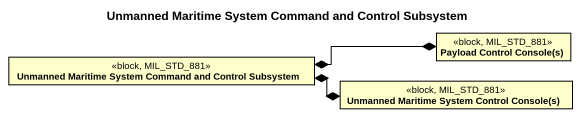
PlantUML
@startuml
title Unmanned Maritime System Command and Control Subsystem
hide circle
hide empty members
class "Payload Control Console(s)" as Payload_Control_Console_s <<block, MIL_STD_881>>
class "Unmanned Maritime System Command and Control Subsystem" as Unmanned_Maritime_System <<block, MIL_STD_881>>
class "Unmanned Maritime System Control Console(s)" as Unmanned_Maritime_System_2 <<block, MIL_STD_881>>
Unmanned_Maritime_System *-right-* Payload_Control_Console_s
Unmanned_Maritime_System *-right-* Unmanned_Maritime_System_2
@enduml
